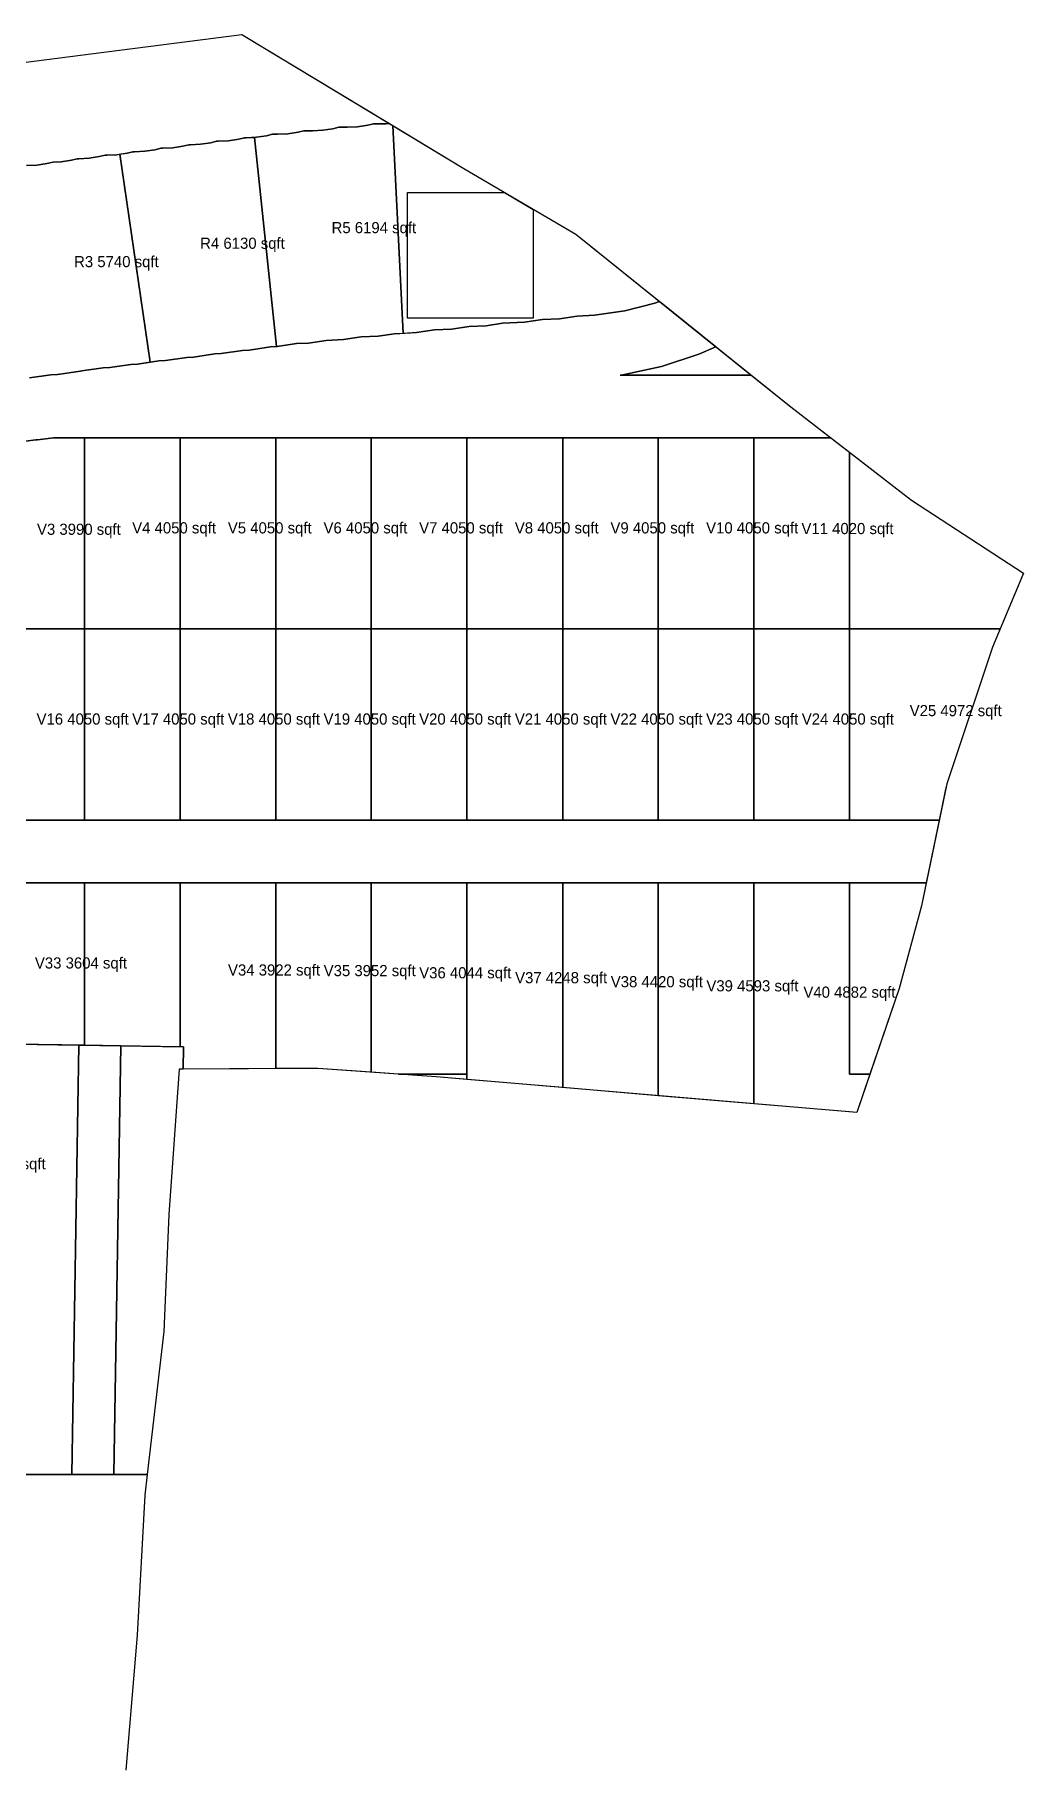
# Model space of a CAD drawing. Header units: metres. Extents: x 119 to 464, y -551 to -55.
# Drawn here: x 322.7 to 464.4, y -302.9 to -54.9 of the extents above; entities that cross this region are included whole.
import ezdxf

# ---------------------------------------------------------------- set-up
doc = ezdxf.new("R2010")
doc.units = ezdxf.units.M
for name, color, linetype in [('AMENITIES', 6, 'Continuous'), ('COLONY', 3, 'Continuous'), ('GARDENS', 82, 'Continuous'), ('PLOTS', 1, 'Continuous'), ('RESORT', 2, 'Continuous'), ('RIVER_PROMENADE', 62, 'Continuous'), ('ROADS', 8, 'Continuous'), ('TEXT', 7, 'Continuous')]:
    doc.layers.add(name, color=color, linetype=linetype)

msp = doc.modelspace()

# ---------------------------------------------------------------- linework, layer by layer
at = {"layer": 'AMENITIES'}
msp.add_lwpolyline([(394.15, -95.61), (376.15, -95.61), (376.15, -77.61), (390.06, -77.61), (394.15, -80.02), (394.15, -95.61)], close=True, dxfattribs=at)
at = {"layer": 'COLONY'}
msp.add_lwpolyline([(293.47, -62.5), (331.12, -57.65), (352.37, -54.94), (384.19, -74.16), (400.25, -83.6), (431.09, -108.36), (448.39, -121.73), (464.45, -132.24), (460.01, -142.83), (453.45, -162.43), (449.83, -179.95), (446.64, -191.8), (440.55, -209.62), (380.23, -204.48), (363.26, -203.28), (343.39, -203.37), (341.9, -224.25), (341.2, -241.03), (338.8, -261.53), (224.09, -261.53)], dxfattribs=at)
at = {"layer": 'GARDENS'}
for points in [[(425.41, -103.8), (406.61, -103.8), (406.99, -103.76), (412.53, -102.58), (417.92, -100.82), (420.35, -99.74), (412.26, -93.25), (411.61, -93.48), (407.31, -94.56), (402.93, -95.21), (400.48, -95.33), (397.93, -95.71), (395.48, -95.83), (392.93, -96.21), (389.73, -96.37), (387.43, -96.71), (384.98, -96.83), (382.43, -97.21), (379.98, -97.33), (377.43, -97.71), (375.5, -97.81), (374.01, -68.01), (384.19, -74.16), (400.25, -83.6), (425.41, -103.8)], [(325.37, -112.8), (436.84, -112.8), (436.84, -112.8), (425.81, -112.8), (412.09, -112.8), (398.38, -112.8), (384.66, -112.8), (370.94, -112.8), (357.23, -112.8), (343.51, -112.8), (329.8, -112.8), (325.35, -112.8), (323.09, -113.07), (325.35, -112.8), (325.37, -112.8)], [(464.45, -132.24), (461.1, -140.23), (461.1, -140.23), (461.1, -140.23), (439.52, -140.23), (439.52, -140.23), (439.52, -140.23), (439.52, -140.23), (439.52, -114.88), (448.39, -121.73), (464.45, -132.24)], [(329.8, -199.96), (329.8, -176.67), (343.51, -176.67), (343.51, -200.18), (335, -200.05), (329.8, -199.96)], [(384.66, -176.67), (384.66, -176.67), (384.66, -176.67), (384.66, -176.67), (384.66, -176.67)], [(398.38, -176.67), (398.38, -176.67), (398.38, -176.67), (398.38, -176.67), (398.38, -176.67), (398.38, -176.67)], [(412.09, -176.67), (412.09, -176.67), (412.09, -176.67), (412.09, -176.67), (412.09, -176.67), (412.09, -176.67)], [(425.81, -176.67), (425.81, -176.67), (425.81, -176.67), (425.81, -176.67), (425.81, -176.67), (425.81, -176.67), (425.81, -176.67), (425.81, -176.67), (425.81, -176.67)], [(449.83, -179.95), (446.64, -191.8), (442.44, -204.1), (442.44, -204.1), (442.44, -204.1), (439.53, -204.1), (439.53, -204.1), (439.53, -204.1), (439.53, -204.1), (439.53, -204.1), (439.53, -204.1), (439.53, -204.1), (439.53, -204.1), (439.53, -204.1), (439.53, -204.09), (439.53, -204.09), (439.53, -204.09), (439.52, -204.09), (439.52, -204.09), (439.52, -204.09), (439.52, -204.09), (439.52, -204.09), (439.52, -176.67), (439.52, -176.67), (439.52, -176.67), (439.52, -176.67), (439.52, -176.67), (450.51, -176.67), (449.83, -179.95)], [(334.01, -261.53), (328.01, -261.53), (329, -199.95), (335, -200.05), (334.01, -261.53)], [(344, -200.19), (344, -200.2), (343.95, -203.37), (343.95, -203.37), (344, -200.19)], [(374.83, -204.1), (384.66, -204.1), (384.66, -204.86), (384.66, -204.86), (384.66, -204.86), (380.23, -204.48), (374.83, -204.1)], [(398.38, -206.03), (398.38, -206.03), (398.38, -206.03), (398.38, -206.03), (398.38, -206.03), (398.38, -206.03), (398.38, -206.03)], [(412.09, -207.2), (412.09, -207.19), (412.09, -207.19), (412.09, -207.2), (412.09, -207.2), (412.09, -207.2), (412.09, -207.2)], [(425.81, -208.36), (425.81, -208.36), (425.81, -208.36), (425.81, -208.36), (425.81, -208.36), (425.81, -208.36), (425.81, -208.36), (425.81, -208.36), (425.81, -208.36)], [(439.52, -209.53), (439.52, -209.53), (439.52, -209.53), (439.52, -209.53)], [(440.55, -209.62), (440.55, -209.62), (440.55, -209.62), (440.55, -209.62), (440.55, -209.62)]]:
    msp.add_lwpolyline(points, close=True, dxfattribs=at)
msp.add_lwpolyline([(316.08, -167.67), (329.8, -167.67), (343.51, -167.67), (357.23, -167.67), (370.94, -167.67), (384.66, -167.67), (398.38, -167.67), (412.09, -167.67), (425.81, -167.67), (439.52, -167.67), (439.52, -167.67), (439.52, -167.67), (439.52, -167.67), (452.37, -167.67), (452.37, -167.67), (452.37, -167.67), (452.37, -167.67), (200.45, -167.67)], dxfattribs=at)
at = {"layer": 'PLOTS'}
for points in [[(354.47, -69.68), (355.93, -69.46), (356.76, -69.25), (357.5, -69.25), (358.97, -69.18), (360.43, -68.96), (361.26, -68.75), (362.5, -68.75), (363.97, -68.68), (365.43, -68.46), (366.26, -68.25), (367.5, -68.25), (368.97, -68.18), (370.43, -67.96), (371.26, -67.75), (373, -67.75), (373.54, -67.72), (374.01, -68), (375.5, -97.81), (374.23, -97.87), (371.93, -98.21), (369.48, -98.33), (366.93, -98.71), (364.48, -98.83), (361.93, -99.21), (360.23, -99.29), (357.43, -99.71), (357.36, -99.71), (354.21, -69.69), (354.47, -69.68)], [(335.93, -71.96), (336.76, -71.75), (337, -71.75), (338.47, -71.68), (339.93, -71.46), (340.76, -71.25), (341, -71.25), (342.47, -71.18), (343.93, -70.96), (344.76, -70.75), (345, -70.75), (346.47, -70.68), (347.93, -70.46), (348.76, -70.25), (349, -70.25), (350.47, -70.18), (351.93, -69.96), (352.76, -69.75), (353, -69.75), (354.21, -69.69), (357.36, -99.71), (356.48, -99.76), (353.43, -100.21), (352.48, -100.26), (349.43, -100.71), (348.48, -100.76), (345.43, -101.21), (344.48, -101.26), (341.43, -101.71), (340.48, -101.76), (339.24, -101.94), (334.88, -72.12), (335.93, -71.96)], [(329.8, -140.23), (316.08, -140.23), (316.08, -114.01), (319.13, -113.65), (319.85, -113.49), (322.83, -113.1), (323.09, -113.07), (325.35, -112.8), (329.8, -112.8), (329.8, -140.23)], [(329.8, -112.8), (343.51, -112.8), (343.51, -140.23), (329.8, -140.23), (329.8, -112.8)], [(343.51, -112.8), (357.23, -112.8), (357.23, -140.23), (343.51, -140.23), (343.51, -112.8)], [(357.23, -112.8), (370.94, -112.8), (370.94, -140.23), (357.23, -140.23), (357.23, -112.8)], [(370.94, -112.8), (384.66, -112.8), (384.66, -140.23), (370.94, -140.23), (370.94, -112.8)], [(384.66, -112.8), (398.38, -112.8), (398.38, -140.23), (384.66, -140.23), (384.66, -112.8)], [(398.38, -112.8), (412.09, -112.8), (412.09, -140.23), (398.38, -140.23), (398.38, -112.8)], [(412.09, -112.8), (425.81, -112.8), (425.81, -140.23), (412.09, -140.23), (412.09, -112.8)], [(425.81, -140.23), (425.81, -112.8), (436.84, -112.8), (439.52, -114.88), (439.52, -140.23), (425.81, -140.23)], [(316.08, -140.23), (329.8, -140.23), (329.8, -167.67), (316.08, -167.67), (316.08, -140.23)], [(329.8, -140.23), (343.51, -140.23), (343.51, -167.67), (329.8, -167.67), (329.8, -140.23)], [(343.51, -140.23), (357.23, -140.23), (357.23, -167.67), (343.51, -167.67), (343.51, -140.23)], [(357.23, -140.23), (370.94, -140.23), (370.94, -167.67), (357.23, -167.67), (357.23, -140.23)], [(370.94, -140.23), (384.66, -140.23), (384.66, -167.67), (370.94, -167.67), (370.94, -140.23)], [(384.66, -140.23), (398.38, -140.23), (398.38, -167.67), (384.66, -167.67), (384.66, -140.23)], [(398.38, -140.23), (412.09, -140.23), (412.09, -167.67), (398.38, -167.67), (398.38, -140.23)], [(412.09, -140.23), (425.81, -140.23), (425.81, -167.67), (412.09, -167.67), (412.09, -140.23)], [(425.81, -140.23), (439.52, -140.23), (439.52, -167.67), (425.81, -167.67), (425.81, -140.23)], [(439.52, -167.67), (439.52, -167.67), (439.52, -140.23), (439.52, -140.23), (439.52, -140.23), (461.1, -140.23), (461.1, -140.23), (461.1, -140.23), (460.01, -142.83), (460.01, -142.83), (453.45, -162.43), (453.45, -162.43), (453.24, -163.45), (452.37, -167.67), (452.37, -167.67), (452.37, -167.67), (439.52, -167.67), (439.52, -167.67)], [(316.08, -176.67), (329.8, -176.67), (329.8, -199.97), (320.01, -199.81), (320, -199.81), (320, -199.82), (319.93, -204.1), (316.08, -204.1), (316.08, -176.67)], [(357.23, -203.31), (343.95, -203.37), (344, -200.2), (344, -200.19), (343.99, -200.19), (343.51, -200.18), (343.51, -176.67), (357.23, -176.67), (357.23, -203.31)], [(370.94, -203.82), (363.26, -203.28), (357.23, -203.31), (357.23, -176.67), (370.94, -176.67), (370.94, -203.82)], [(384.66, -204.1), (374.83, -204.1), (370.94, -203.82), (370.94, -176.67), (384.66, -176.67), (384.66, -204.1)], [(384.66, -176.67), (384.66, -176.67), (398.38, -176.67), (398.38, -176.67), (398.38, -176.67), (398.38, -206.03), (398.38, -206.03), (398.38, -206.03), (384.66, -204.86), (384.66, -204.86), (384.66, -204.86), (384.66, -176.67), (384.66, -176.67)], [(398.38, -176.67), (398.38, -176.67), (412.09, -176.67), (412.09, -176.67), (412.09, -176.67), (412.09, -207.19), (412.09, -207.2), (412.09, -207.2), (398.38, -206.03), (398.38, -206.03), (398.38, -206.03), (398.38, -176.67), (398.38, -176.67)], [(412.09, -176.67), (412.09, -176.67), (425.81, -176.67), (425.81, -176.67), (425.81, -176.67), (425.81, -208.36), (425.81, -208.36), (425.81, -208.36), (412.09, -207.2), (412.09, -207.2), (412.09, -207.19), (412.09, -176.67), (412.09, -176.67)], [(425.81, -176.67), (425.81, -176.67), (425.81, -176.67), (425.81, -176.67), (439.52, -176.67), (439.52, -176.67), (439.52, -176.67), (439.52, -176.67), (439.52, -176.67), (439.52, -204.09), (439.52, -204.09), (439.52, -204.09), (439.52, -204.09), (439.52, -204.09), (439.53, -204.09), (439.53, -204.09), (439.53, -204.09), (439.53, -204.1), (439.53, -204.1), (439.53, -204.1), (439.53, -204.1), (439.53, -204.1), (439.53, -204.1), (439.53, -204.1), (439.53, -204.1), (439.53, -204.1), (442.44, -204.1), (442.44, -204.1), (442.44, -204.1), (440.55, -209.62), (440.55, -209.62), (440.55, -209.62), (439.52, -209.53), (439.52, -209.53), (439.52, -209.53), (439.52, -209.53), (425.81, -208.36), (425.81, -208.36), (425.81, -208.36), (425.81, -208.36), (425.81, -208.36), (425.81, -176.67), (425.81, -176.67)]]:
    msp.add_lwpolyline(points, close=True, dxfattribs=at)
msp.add_lwpolyline([(321.5, -73.75), (322.97, -73.68), (324.43, -73.46), (325.32, -73.23), (326.47, -73.18), (327.93, -72.96), (328.76, -72.75), (329, -72.75), (330.47, -72.68), (331.93, -72.46), (332.76, -72.25), (333, -72.25), (334.47, -72.18), (334.88, -72.12), (339.24, -101.94), (337.43, -102.21), (336.48, -102.26), (333.43, -102.71), (332.48, -102.76), (329.43, -103.21), (329.23, -103.22), (325.93, -103.71), (324.98, -103.76), (321.93, -104.21)], dxfattribs=at)
at = {"layer": 'RESORT'}
msp.add_lwpolyline([(215.94, -326.8), (228.99, -298.46), (232.53, -278.27), (224.09, -261.53), (338.8, -261.53), (338.45, -264.51), (337.37, -284.59), (335.73, -303.96)], dxfattribs=at)
at = {"layer": 'RIVER_PROMENADE'}
msp.add_lwpolyline([(293.47, -62.5), (331.12, -57.65), (352.37, -54.94), (373.54, -67.72), (373, -67.75), (371.26, -67.75), (370.43, -67.96), (368.97, -68.18), (367.5, -68.25), (366.26, -68.25), (365.43, -68.46), (363.97, -68.68), (362.5, -68.75), (361.26, -68.75), (360.43, -68.96), (358.97, -69.18), (357.5, -69.25), (356.76, -69.25), (355.93, -69.46), (354.47, -69.68), (353, -69.75), (352.76, -69.75), (351.93, -69.96), (350.47, -70.18), (349, -70.25), (348.76, -70.25), (347.93, -70.46), (346.47, -70.68), (345, -70.75), (344.76, -70.75), (343.93, -70.96), (342.47, -71.18), (341, -71.25), (340.76, -71.25), (339.93, -71.46), (338.47, -71.68), (337, -71.75), (336.76, -71.75), (335.93, -71.96), (334.47, -72.18), (333, -72.25), (332.76, -72.25), (331.93, -72.46), (330.47, -72.68), (329, -72.75), (328.76, -72.75), (327.93, -72.96), (326.47, -73.18), (325.32, -73.23), (324.43, -73.46), (322.97, -73.68), (321.5, -73.75)], dxfattribs=at)
at = {"layer": 'ROADS'}
for points in [[(321.93, -104.21), (324.98, -103.76), (325.93, -103.71), (329.23, -103.22), (329.43, -103.21), (332.48, -102.76), (333.43, -102.71), (336.48, -102.26), (337.43, -102.21), (340.48, -101.76), (341.43, -101.71), (344.48, -101.26), (345.43, -101.21), (348.48, -100.76), (349.43, -100.71), (352.48, -100.26), (353.43, -100.21), (356.48, -99.76), (357.43, -99.71), (360.23, -99.29), (361.93, -99.21), (364.48, -98.83), (366.93, -98.71), (369.48, -98.33), (371.93, -98.21), (374.23, -97.87), (377.43, -97.71), (379.98, -97.33), (382.43, -97.21), (384.98, -96.83), (387.43, -96.71), (389.73, -96.37), (392.93, -96.21), (395.48, -95.83), (397.93, -95.71), (400.48, -95.33), (402.93, -95.21), (407.31, -94.56), (411.61, -93.48), (412.26, -93.25), (420.35, -99.74), (417.92, -100.82), (412.53, -102.58), (406.99, -103.76), (406.61, -103.8), (425.42, -103.8), (431.09, -108.36), (436.84, -112.8), (325.37, -112.8), (325.35, -112.8), (323.09, -113.07), (322.83, -113.1), (319.85, -113.49)], [(200.45, -167.67), (452.37, -167.67), (450.51, -176.67), (180.75, -176.67)], [(320, -199.81), (329, -199.95), (328.01, -261.53), (319.01, -261.53)]]:
    msp.add_lwpolyline(points, dxfattribs=at)
msp.add_lwpolyline([(344, -200.19), (343.95, -203.37), (343.39, -203.37), (341.9, -224.25), (341.2, -241.03), (338.8, -261.53), (334.01, -261.53), (335, -200.05), (344, -200.19)], close=True, dxfattribs=at)

# ---------------------------------------------------------------- texts
at = {"layer": 'TEXT'}
for s, p in [('R5 6194 sqft', (365.24, -83.44)), ('R4 6130 sqft', (346.4, -85.68)), ('R3 5740 sqft', (328.32, -88.32)), ('V3 3990 sqft', (323, -126.72)), ('V4 4050 sqft', (336.65, -126.52)), ('V5 4050 sqft', (350.37, -126.52)), ('V6 4050 sqft', (364.09, -126.52)), ('V7 4050 sqft', (377.8, -126.52)), ('V8 4050 sqft', (391.52, -126.52)), ('V9 4050 sqft', (405.23, -126.52)), ('V10 4050 sqft', (418.95, -126.52)), ('V11 4020 sqft', (432.62, -126.62)), ('V25 4972 sqft', (448.14, -152.74)), ('V16 4050 sqft', (322.94, -153.95)), ('V17 4050 sqft', (336.65, -153.95)), ('V18 4050 sqft', (350.37, -153.95)), ('V19 4050 sqft', (364.09, -153.95)), ('V20 4050 sqft', (377.8, -153.95)), ('V21 4050 sqft', (391.52, -153.95)), ('V22 4050 sqft', (405.23, -153.95)), ('V23 4050 sqft', (418.95, -153.95)), ('V24 4050 sqft', (432.67, -153.95)), ('V33 3604 sqft', (322.7, -188.95)), ('V34 3922 sqft', (350.39, -189.96)), ('V35 3952 sqft', (364.11, -190.05)), ('V36 4044 sqft', (377.81, -190.36)), ('V37 4248 sqft', (391.56, -191.06)), ('V38 4420 sqft', (405.28, -191.64)), ('V39 4593 sqft', (418.99, -192.23)), ('V40 4882 sqft', (432.9, -193.14)), ('V44 5122 sqft', (311.04, -217.76))]:
    msp.add_text(s, height=1.6, dxfattribs=at).set_placement(p)

doc.saveas('drawing.dxf')
